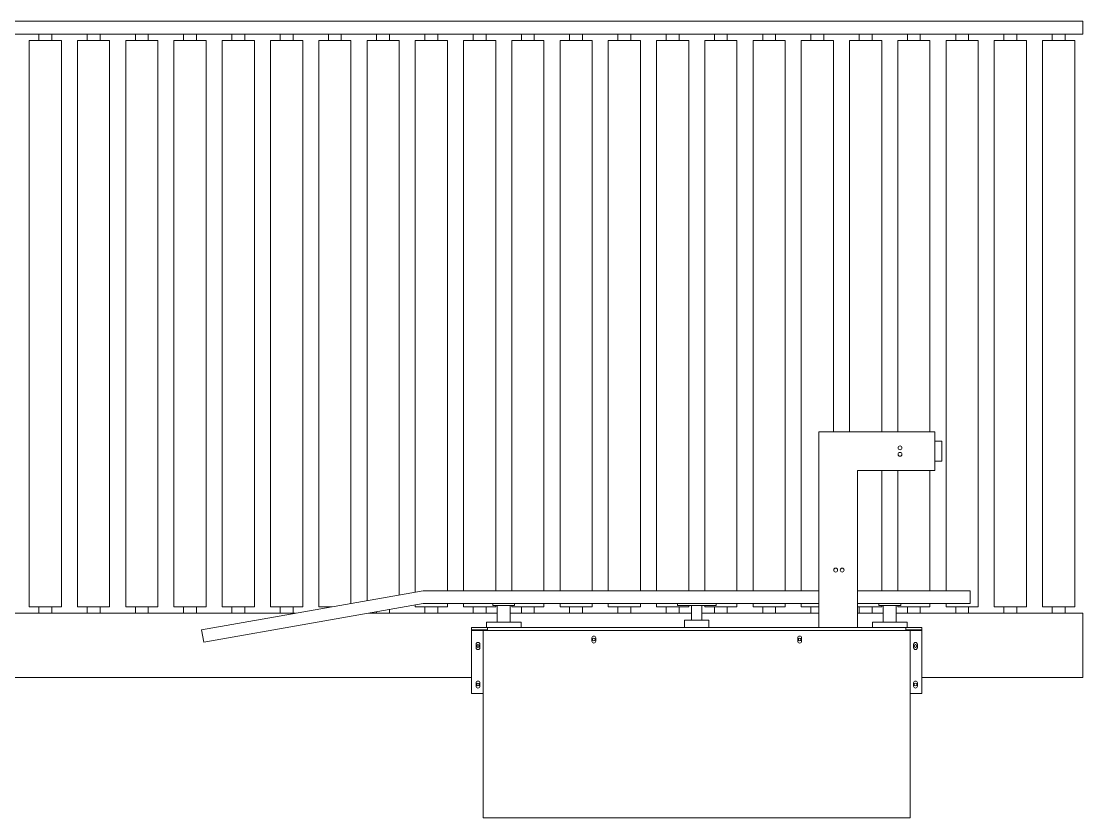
# Model space of a CAD drawing. Header units: inches. Extents: x -26985 to 86262, y -10753 to 149570.
# Drawn here: x 8200 to 9850, y 135634 to 136872 of the extents above; entities that cross this region are included whole.
import ezdxf

# ---------------------------------------------------------------- set-up
doc = ezdxf.new("R2010")
doc.units = ezdxf.units.IN
doc.header["$MEASUREMENT"] = 0

msp = doc.modelspace()

# ---------------------------------------------------------------- linework, layer by layer
at = {"color": 0, "linetype": 'Continuous', "lineweight": 0}
for p, q in [((9850.4, 136872.3), (6850.4, 136872.3)), ((9850.4, 136872.3), (9850.4, 136852.3)), ((6850.4, 136852.3), (9850.4, 136852.3)), ((8227.9, 136842.3), (8227.9, 136852.3)), ((8247.9, 136842.3), (8247.9, 136852.3)), ((8302.9, 136842.3), (8302.9, 136852.3)), ((8322.9, 136842.3), (8322.9, 136852.3)), ((8377.9, 136842.3), (8377.9, 136852.3)), ((8397.9, 136842.3), (8397.9, 136852.3)), ((8452.9, 136842.3), (8452.9, 136852.3)), ((8472.9, 136842.3), (8472.9, 136852.3)), ((8527.9, 136842.3), (8527.9, 136852.3)), ((8547.9, 136842.3), (8547.9, 136852.3)), ((8602.9, 136842.3), (8602.9, 136852.3)), ((8622.9, 136842.3), (8622.9, 136852.3)), ((8677.9, 136842.3), (8677.9, 136852.3)), ((8697.9, 136842.3), (8697.9, 136852.3)), ((8752.9, 136842.3), (8752.9, 136852.3)), ((8772.9, 136842.3), (8772.9, 136852.3)), ((8827.9, 136842.3), (8827.9, 136852.3)), ((8847.9, 136842.3), (8847.9, 136852.3)), ((8902.9, 136842.3), (8902.9, 136852.3)), ((8922.9, 136842.3), (8922.9, 136852.3)), ((8977.9, 136842.3), (8977.9, 136852.3)), ((8997.9, 136842.3), (8997.9, 136852.3)), ((9052.9, 136842.3), (9052.9, 136852.3)), ((9072.9, 136842.3), (9072.9, 136852.3)), ((9127.9, 136842.3), (9127.9, 136852.3)), ((9147.9, 136842.3), (9147.9, 136852.3)), ((9202.9, 136842.3), (9202.9, 136852.3)), ((9222.9, 136842.3), (9222.9, 136852.3)), ((9277.9, 136842.3), (9277.9, 136852.3)), ((9297.9, 136842.3), (9297.9, 136852.3)), ((9352.9, 136842.3), (9352.9, 136852.3)), ((9372.9, 136842.3), (9372.9, 136852.3)), ((9427.9, 136842.3), (9427.9, 136852.3)), ((9447.9, 136842.3), (9447.9, 136852.3)), ((9502.9, 136842.3), (9502.9, 136852.3)), ((9522.9, 136842.3), (9522.9, 136852.3)), ((9577.9, 136842.3), (9577.9, 136852.3)), ((9597.9, 136842.3), (9597.9, 136852.3)), ((9652.9, 136842.3), (9652.9, 136852.3)), ((9672.9, 136842.3), (9672.9, 136852.3)), ((9727.9, 136842.3), (9727.9, 136852.3)), ((9747.9, 136842.3), (9747.9, 136852.3)), ((9802.9, 136842.3), (9802.9, 136852.3)), ((9822.9, 136842.3), (9822.9, 136852.3)), ((8212.9, 136842.3), (8262.9, 136842.3)), ((8212.9, 135962.3), (8212.9, 136842.3)), ((8262.9, 135962.3), (8262.9, 136842.3)), ((8287.9, 136842.3), (8337.9, 136842.3)), ((8287.9, 135962.3), (8287.9, 136842.3)), ((8337.9, 135962.3), (8337.9, 136842.3)), ((8362.9, 136842.3), (8412.9, 136842.3)), ((8362.9, 135962.3), (8362.9, 136842.3)), ((8412.9, 135962.3), (8412.9, 136842.3)), ((8437.9, 136842.3), (8487.9, 136842.3)), ((8437.9, 135962.3), (8437.9, 136842.3)), ((8487.9, 135962.3), (8487.9, 136842.3)), ((8512.9, 136842.3), (8562.9, 136842.3)), ((8512.9, 135962.3), (8512.9, 136842.3)), ((8562.9, 135962.3), (8562.9, 136842.3)), ((8587.9, 136842.3), (8637.9, 136842.3)), ((8587.9, 135962.3), (8587.9, 136842.3)), ((8637.9, 135962.3), (8637.9, 136842.3)), ((8662.9, 136842.3), (8712.9, 136842.3)), ((8662.9, 135962.3), (8662.9, 136842.3)), ((8712.9, 135967.5), (8712.9, 136842.3)), ((8737.9, 136842.3), (8787.9, 136842.3)), ((8737.9, 135971.9), (8737.9, 136842.3)), ((8787.9, 135980.7), (8787.9, 136842.3)), ((8812.9, 136842.3), (8862.9, 136842.3)), ((8812.9, 135985.1), (8812.9, 136842.3)), ((8862.9, 135987.3), (8862.9, 136842.3)), ((8887.9, 136842.3), (8937.9, 136842.3)), ((8887.9, 135987.3), (8887.9, 136842.3)), ((8937.9, 135987.3), (8937.9, 136842.3)), ((8962.9, 136842.3), (9012.9, 136842.3)), ((8962.9, 135987.3), (8962.9, 136842.3)), ((9012.9, 135987.3), (9012.9, 136842.3)), ((9037.9, 136842.3), (9087.9, 136842.3)), ((9037.9, 135987.3), (9037.9, 136842.3)), ((9087.9, 135987.3), (9087.9, 136842.3)), ((9112.9, 136842.3), (9162.9, 136842.3)), ((9112.9, 135987.3), (9112.9, 136842.3)), ((9162.9, 135987.3), (9162.9, 136842.3)), ((9187.9, 136842.3), (9237.9, 136842.3)), ((9187.9, 135987.3), (9187.9, 136842.3)), ((9237.9, 135987.3), (9237.9, 136842.3)), ((9262.9, 136842.3), (9312.9, 136842.3)), ((9262.9, 135987.3), (9262.9, 136842.3)), ((9312.9, 135987.3), (9312.9, 136842.3)), ((9337.9, 136842.3), (9387.9, 136842.3)), ((9337.9, 135987.3), (9337.9, 136842.3)), ((9387.9, 135987.3), (9387.9, 136842.3)), ((9412.9, 136842.3), (9462.9, 136842.3)), ((9412.9, 135987.3), (9412.9, 136842.3)), ((9462.9, 136234.3), (9462.9, 136842.3)), ((9487.9, 136842.3), (9537.9, 136842.3)), ((9487.9, 136234.3), (9487.9, 136842.3)), ((9537.9, 136234.3), (9537.9, 136842.3)), ((9562.9, 136842.3), (9612.9, 136842.3)), ((9562.9, 136234.3), (9562.9, 136842.3)), ((9612.9, 136234.3), (9612.9, 136842.3)), ((9637.9, 136842.3), (9687.9, 136842.3)), ((9637.9, 135987.3), (9637.9, 136842.3)), ((9687.9, 135962.3), (9687.9, 136842.3)), ((9712.9, 136842.3), (9762.9, 136842.3)), ((9712.9, 135962.3), (9712.9, 136842.3)), ((9762.9, 135962.3), (9762.9, 136842.3)), ((9787.9, 136842.3), (9837.9, 136842.3)), ((9787.9, 135962.3), (9787.9, 136842.3)), ((9837.9, 135962.3), (9837.9, 136842.3)), ((9620.4, 136234.3), (9440.4, 136234.3)), ((9440.4, 135930.3), (9440.4, 136234.3)), ((9620.4, 136234.3), (9620.4, 136174.3)), ((9631.2, 136219.8), (9620.4, 136219.8)), ((9631.2, 136219.8), (9631.2, 136188.8)), ((9631.2, 136188.8), (9620.4, 136188.8)), ((9620.4, 136174.3), (9500.4, 136174.3)), ((9500.4, 136174.3), (9500.4, 135930.3)), ((9537.9, 135987.3), (9537.9, 136174.3)), ((9562.9, 135987.3), (9562.9, 136174.3)), ((9612.9, 135987.3), (9612.9, 136174.3)), ((8825.4, 135987.3), (8480.8, 135926.6)), ((8825.4, 135987.3), (9440.4, 135987.3)), ((9500.4, 135987.3), (9675.4, 135987.3)), ((9675.4, 135967.3), (9675.4, 135987.3)), ((8262.9, 135962.3), (8212.9, 135962.3)), ((8227.9, 135952.3), (8227.9, 135962.3)), ((8247.9, 135952.3), (8247.9, 135962.3)), ((8337.9, 135962.3), (8287.9, 135962.3)), ((8302.9, 135952.3), (8302.9, 135962.3)), ((8322.9, 135952.3), (8322.9, 135962.3)), ((8412.9, 135962.3), (8362.9, 135962.3)), ((8377.9, 135952.3), (8377.9, 135962.3)), ((8397.9, 135952.3), (8397.9, 135962.3)), ((8487.9, 135962.3), (8437.9, 135962.3)), ((8452.9, 135952.3), (8452.9, 135962.3)), ((8472.9, 135952.3), (8472.9, 135962.3)), ((8825.4, 135967.3), (8484.2, 135907.2)), ((8562.9, 135962.3), (8512.9, 135962.3)), ((8527.9, 135952.3), (8527.9, 135962.3)), ((8547.9, 135952.3), (8547.9, 135962.3)), ((8637.9, 135962.3), (8587.9, 135962.3)), ((8602.9, 135952.3), (8602.9, 135962.3)), ((8622.9, 135952.3), (8622.9, 135962.3)), ((8683.7, 135962.3), (8662.9, 135962.3)), ((8677.9, 135961.3), (8677.9, 135962.3)), ((8812.9, 135962.3), (8812.9, 135965.1)), ((8862.9, 135962.3), (8812.9, 135962.3)), ((8825.4, 135967.3), (9440.4, 135967.3)), ((8827.9, 135952.3), (8827.9, 135962.3)), ((8847.9, 135952.3), (8847.9, 135962.3)), ((8862.9, 135962.3), (8862.9, 135967.3)), ((8887.9, 135962.3), (8887.9, 135967.3)), ((8937.9, 135962.3), (8887.9, 135962.3)), ((8902.9, 135952.3), (8902.9, 135962.3)), ((8922.9, 135952.3), (8922.9, 135962.3)), ((8933.4, 135967.3), (8933.4, 135964.3)), ((8967.4, 135964.3), (8933.4, 135964.3)), ((8937.9, 135962.3), (8937.9, 135964.3)), ((8940.4, 135964.3), (8940.4, 135938.3)), ((8960.4, 135964.3), (8960.4, 135938.3)), ((8962.9, 135962.3), (8962.9, 135964.3)), ((9012.9, 135962.3), (8962.9, 135962.3)), ((8967.4, 135967.3), (8967.4, 135964.3)), ((8977.9, 135952.3), (8977.9, 135962.3)), ((8997.9, 135952.3), (8997.9, 135962.3)), ((9012.9, 135962.3), (9012.9, 135967.3)), ((9037.9, 135962.3), (9037.9, 135967.3)), ((9087.9, 135962.3), (9037.9, 135962.3)), ((9052.9, 135952.3), (9052.9, 135962.3)), ((9072.9, 135952.3), (9072.9, 135962.3)), ((9087.9, 135962.3), (9087.9, 135967.3)), ((9112.9, 135962.3), (9112.9, 135967.3)), ((9162.9, 135962.3), (9112.9, 135962.3)), ((9127.9, 135952.3), (9127.9, 135962.3)), ((9147.9, 135952.3), (9147.9, 135962.3)), ((9162.9, 135962.3), (9162.9, 135967.3)), ((9187.9, 135962.3), (9187.9, 135967.3)), ((9237.9, 135962.3), (9187.9, 135962.3)), ((9202.9, 135952.3), (9202.9, 135962.3)), ((9220.4, 135964.3), (9220.4, 135967.3)), ((9280.4, 135964.3), (9220.4, 135964.3)), ((9222.9, 135952.3), (9222.9, 135962.3)), ((9237.9, 135962.3), (9237.9, 135964.3)), ((9242.4, 135964.3), (9242.4, 135941.3)), ((9258.4, 135964.3), (9258.4, 135941.3)), ((9262.9, 135962.3), (9262.9, 135964.3)), ((9312.9, 135962.3), (9262.9, 135962.3)), ((9277.9, 135952.3), (9277.9, 135962.3)), ((9280.4, 135967.3), (9280.4, 135964.3)), ((9297.9, 135952.3), (9297.9, 135962.3)), ((9312.9, 135962.3), (9312.9, 135967.3)), ((9337.9, 135962.3), (9337.9, 135967.3)), ((9387.9, 135962.3), (9337.9, 135962.3)), ((9352.9, 135952.3), (9352.9, 135962.3)), ((9372.9, 135952.3), (9372.9, 135962.3)), ((9387.9, 135962.3), (9387.9, 135967.3)), ((9412.9, 135962.3), (9412.9, 135967.3)), ((9440.4, 135962.3), (9412.9, 135962.3)), ((9427.9, 135952.3), (9427.9, 135962.3)), ((9500.4, 135967.3), (9675.4, 135967.3)), ((9537.9, 135962.3), (9500.4, 135962.3)), ((9502.9, 135952.3), (9502.9, 135962.3)), ((9522.9, 135952.3), (9522.9, 135962.3)), ((9533.4, 135967.3), (9533.4, 135964.3)), ((9567.4, 135964.3), (9533.4, 135964.3)), ((9537.9, 135962.3), (9537.9, 135964.3)), ((9540.4, 135964.3), (9540.4, 135938.3)), ((9560.4, 135964.3), (9560.4, 135938.3)), ((9562.9, 135962.3), (9562.9, 135964.3)), ((9612.9, 135962.3), (9562.9, 135962.3)), ((9567.4, 135967.3), (9567.4, 135964.3)), ((9577.9, 135952.3), (9577.9, 135962.3)), ((9597.9, 135952.3), (9597.9, 135962.3)), ((9612.9, 135962.3), (9612.9, 135967.3)), ((9637.9, 135962.3), (9637.9, 135967.3)), ((9687.9, 135962.3), (9637.9, 135962.3)), ((9652.9, 135952.3), (9652.9, 135962.3)), ((9672.9, 135952.3), (9672.9, 135962.3)), ((9762.9, 135962.3), (9712.9, 135962.3)), ((9727.9, 135952.3), (9727.9, 135962.3)), ((9747.9, 135952.3), (9747.9, 135962.3)), ((9837.9, 135962.3), (9787.9, 135962.3)), ((9802.9, 135952.3), (9802.9, 135962.3)), ((9822.9, 135952.3), (9822.9, 135962.3)), ((8627, 135952.3), (6850.4, 135952.3)), ((8940.4, 135952.3), (8740.4, 135952.3)), ((8752.9, 135952.3), (8752.9, 135954.5)), ((8772.9, 135952.3), (8772.9, 135958.1)), ((9242.4, 135952.3), (8960.4, 135952.3)), ((9440.4, 135952.3), (9258.4, 135952.3)), ((9540.4, 135952.3), (9500.4, 135952.3)), ((9850.4, 135952.3), (9560.4, 135952.3)), ((9850.4, 135952.3), (9850.4, 135852.3)), ((8900.4, 135930.3), (8925.4, 135930.3)), ((8900.4, 135926.3), (8900.4, 135930.3)), ((8923.4, 135938.3), (8977.4, 135938.3)), ((8923.4, 135930.3), (8923.4, 135938.3)), ((8925.4, 135930.3), (8925.4, 135925.3)), ((8925.4, 135930.3), (9440.4, 135930.3)), ((8977.4, 135930.3), (8977.4, 135938.3)), ((9231.4, 135941.3), (9269.4, 135941.3)), ((9231.4, 135941.3), (9231.4, 135930.3)), ((9269.4, 135941.3), (9269.4, 135930.3)), ((9500.4, 135930.3), (9440.4, 135930.3)), ((9500.4, 135930.3), (9575.4, 135930.3)), ((9523.4, 135938.3), (9577.4, 135938.3)), ((9523.4, 135930.3), (9523.4, 135938.3)), ((9575.4, 135925.3), (9575.4, 135930.3)), ((9575.4, 135930.3), (9600.4, 135930.3)), ((9577.4, 135930.3), (9577.4, 135938.3)), ((9600.4, 135930.3), (9600.4, 135926.3)), ((8480.8, 135926.6), (8484.2, 135907.2)), ((8900.4, 135926.3), (8925.4, 135926.3)), ((8900.4, 135925.3), (8900.4, 135926.3)), ((8900.4, 135925.3), (8918.4, 135925.3)), ((8900.4, 135827.3), (8900.4, 135925.3)), ((8918.4, 135925.3), (8918.4, 135634.3)), ((9582.4, 135925.3), (8918.4, 135925.3)), ((9087.4, 135908.8), (9087.4, 135913.8)), ((9093.4, 135913.8), (9093.4, 135908.8)), ((9407.4, 135908.8), (9407.4, 135913.8)), ((9413.4, 135913.8), (9413.4, 135908.8)), ((9575.4, 135926.3), (9600.4, 135926.3)), ((9582.4, 135634.3), (9582.4, 135925.3)), ((9582.4, 135925.3), (9600.4, 135925.3)), ((9600.4, 135925.3), (9600.4, 135926.3)), ((9600.4, 135925.3), (9600.4, 135827.3)), ((8907.4, 135898.8), (8907.4, 135903.8)), ((8913.4, 135903.8), (8913.4, 135898.8)), ((9587.4, 135898.8), (9587.4, 135903.8)), ((9593.4, 135903.8), (9593.4, 135898.8)), ((6850.4, 135852.3), (8900.4, 135852.3)), ((9600.4, 135852.3), (9850.4, 135852.3)), ((8907.4, 135838.8), (8907.4, 135843.8)), ((8913.4, 135843.8), (8913.4, 135838.8)), ((9587.4, 135838.8), (9587.4, 135843.8)), ((9593.4, 135843.8), (9593.4, 135838.8)), ((8918.4, 135827.3), (8900.4, 135827.3)), ((9600.4, 135827.3), (9582.4, 135827.3)), ((9582.4, 135634.3), (8918.4, 135634.3))]:
    msp.add_line(p, q, dxfattribs=at)
at = {"color": 0, "linetype": 'Continuous', "lineweight": 0, "extrusion": (1.48872e-34, 8.10423e-19, -1)}
for centre, radius in [((-9566.4, 136209.3), 3), ((-9566.4, 136199.3), 3), ((-9466.4, 136019.3), 3), ((-9476.4, 136019.3), 3), ((-9090.4, 135911.3), 2.1), ((-9410.4, 135911.3), 2.1), ((-8910.4, 135901.3), 2.1), ((-9590.4, 135901.3), 2.1), ((-8910.4, 135841.3), 2.1), ((-9590.4, 135841.3), 2.1)]:
    msp.add_circle(centre, radius, dxfattribs=at)
for centre, start, end in [((-9090.4, 135913.8), 0, 180), ((-9410.4, 135913.8), 0, 180), ((-8910.4, 135903.8), 0, 180), ((-8910.4, 135898.8), 180, 0), ((-9090.4, 135908.8), 180, 0), ((-9410.4, 135908.8), 180, 0), ((-9590.4, 135903.8), 0, 180), ((-9590.4, 135898.8), 180, 0), ((-8910.4, 135843.8), 0, 180), ((-9590.4, 135843.8), 0, 180), ((-8910.4, 135838.8), 180, 0), ((-9590.4, 135838.8), 180, 0)]:
    msp.add_arc(centre, 3, start, end, dxfattribs=at)

doc.saveas('drawing.dxf')
